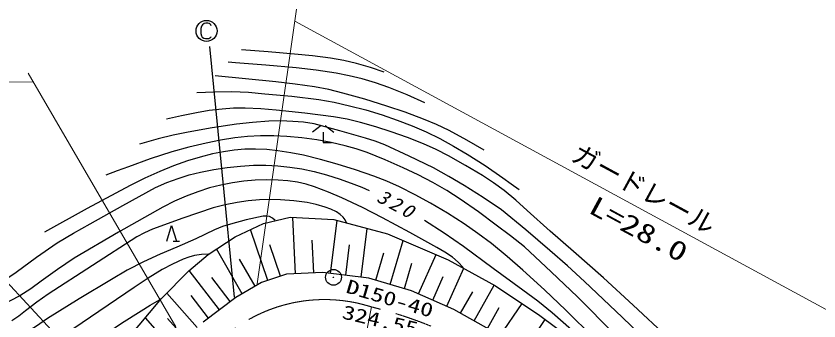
# Model space of a CAD drawing. Units: millimetres, scale not verified. Extents: x 40000 to 680000, y 20000 to 380000.
# Drawn here: x 389561 to 465620, y 310818 to 339696 of the extents above; entities that cross this region are included whole.
import ezdxf
from ezdxf.enums import TextEntityAlignment as Align

# ---------------------------------------------------------------- set-up
doc = ezdxf.new("R2010")
doc.units = ezdxf.units.MM
doc.header["$LTSCALE"] = 1000
doc.linetypes.add('CHAIN', pattern=[18.5, 12, -1.5, 3.5, -1.5])
for name, color, linetype, lineweight in [('M-BGD', 7, 'Continuous', 25), ('M-BGD-HTXT', 7, 'Continuous', 13), ('M-BMK', 2, 'CHAIN', 13), ('M-STR-STRC', 7, 'Continuous', 25)]:
    doc.layers.add(name, color=color, linetype=linetype, lineweight=lineweight)
doc.layers.add('M-BMK-SRVR', color=7, linetype='Continuous')
doc.styles.add('ＭＳ ゴシック', font='')
doc.styles.get('ＭＳ ゴシック').set_extended_font_data('MS Gothic')

# ---------------------------------------------------------------- blocks, each defined once
blk = doc.blocks.new('BUHIN1')
at = {"color": 3, "linetype": 'Continuous', "lineweight": 25}
for radius in [746, 22.5]:
    blk.add_circle((0, 0), radius, dxfattribs=at)
blk = doc.blocks.new('BUHIN3')
at = {"color": 7, "linetype": 'Continuous', "lineweight": 25}
blk.add_lwpolyline([(621, -185), (688, -107), (720, -13), (727, 97), (703, 213), (617, 388), (522, 514), (352, 608), (185, 632), (-12, 579), (-452, 363), (-623, 234), (-702, 111), (-732, -65), (-688, -244), (-604, -415), (-526, -538), (-453, -586), (-363, -620), (-287, -616)], dxfattribs=at)
blk.add_circle((0, 0), 995, dxfattribs=at)
blk = doc.blocks.new('BUHIN5')
at = {"color": 7, "linetype": 'Continuous', "lineweight": 25}
blk.add_line((-605, -461), (-339, -999), dxfattribs=at)
blk.add_lwpolyline([(-872, 80), (673, 332), (-467, -740)], dxfattribs=at)

msp = doc.modelspace()

# ---------------------------------------------------------------- linework, layer by layer
at = {"layer": 'M-BGD'}
for p, q in [((418454, 329340), (417649, 328690)), ((418844, 329340), (419649, 328690)), ((412992, 320045), (415530, 320637)), ((415530, 320637), (419676, 320426)), ((416047, 315292), (415784, 320624)), ((419343, 315327), (419976, 320345)), ((419676, 320426), (424752, 319072)), ((410327, 318776), (412992, 320045)), ((413414, 314647), (411778, 319467)), ((422248, 314960), (422831, 319584)), ((407747, 317126), (410327, 318776)), ((424752, 319072), (430505, 316618)), ((414598, 315049), (413588, 318024)), ((417760, 315376), (417607, 318472)), ((420795, 315144), (421160, 318036)), ((425000, 314277), (426219, 318446)), ((410981, 313399), (408563, 317648)), ((423649, 314671), (424409, 317270)), ((405928, 315561), (407747, 317126)), ((412208, 314097), (410736, 316684)), ((427696, 313388), (429343, 317114)), ((430505, 316618), (434989, 314140)), ((426351, 313882), (427054, 316287)), ((430375, 312204), (431969, 315809)), ((403347, 312938), (405928, 315561)), ((408831, 311871), (405971, 315598)), ((409856, 312657), (408113, 314928)), ((415190, 315250), (412821, 314446)), ((418617, 315419), (415190, 315250)), ((422974, 314869), (418617, 315419)), ((429035, 312796), (430023, 315031)), ((412821, 314446), (410368, 313050)), ((427026, 313684), (422974, 314869)), ((432948, 310829), (434864, 314209)), ((434989, 314140), (439177, 311348)), ((406718, 310188), (403858, 313457)), ((431045, 311908), (427026, 313684)), ((431679, 311548), (432824, 313568)), ((400090, 309046), (403347, 312938)), ((407806, 311084), (406154, 313237)), ((410368, 313050), (407294, 310691)), ((434852, 309750), (431045, 311908)), ((434217, 310110), (435339, 312089)), ((435402, 309377), (437501, 312465)), ((404417, 308174), (401832, 311128)), ((439177, 311348), (443999, 307752)), ((405568, 309181), (403922, 311061)), ((437602, 307882), (439694, 310962))]:
    msp.add_line(p, q, dxfattribs=at)
for points in [[(424441, 334391), (423138, 334829), (421816, 335210), (420597, 335486), (419355, 335705), (417649, 335924), (415929, 336084), (413432, 336292), (410926, 336501)], [(428297, 331490), (426596, 332239), (424863, 332936), (423626, 333366), (422362, 333742), (421130, 334043), (419876, 334288), (418000, 334569), (416104, 334792), (413229, 335060), (410350, 335268), (410002, 335291), (409643, 335315)], [(433898, 327009), (432269, 327952), (430605, 328844), (429388, 329420), (428146, 329940), (426421, 330580), (424673, 331165), (422608, 331813), (420520, 332406), (419190, 332724), (417839, 332986), (416011, 333253), (414162, 333462), (411296, 333751), (408432, 334029)], [(406672, 332444), (408338, 332525), (410003, 332546), (411569, 332473), (413134, 332340), (415682, 332095), (418231, 331790), (419695, 331527), (421159, 331202), (422698, 330802), (424229, 330342), (425666, 329850), (427082, 329302), (428412, 328723), (429715, 328089), (431015, 327387), (432293, 326627), (433995, 325527), (435675, 324369), (436452, 323819), (437235, 323261)], [(451286, 309272), (448014, 312323), (445204, 314889), (442355, 317410), (440151, 319319), (437986, 321275), (436911, 322245), (435790, 323174), (434780, 323909), (433735, 324595), (432145, 325549), (430530, 326449), (429365, 327041), (428165, 327584), (426645, 328193), (425104, 328745), (423653, 329211), (422181, 329620), (420917, 329917), (419632, 330157), (416928, 330491), (414200, 330767), (412737, 330900), (411263, 330973), (410174, 330963), (409086, 330892), (407863, 330747), (406641, 330541), (405222, 330247), (403809, 329922)], [(450501, 307753), (446985, 311177), (443425, 314560), (441793, 316045), (440123, 317484), (437852, 319434), (435546, 321334), (433798, 322509), (432011, 323638), (430574, 324500), (429098, 325315), (426807, 326433), (424484, 327501), (423582, 327846), (422659, 328136), (420240, 328839), (417812, 329483), (416804, 329633), (415788, 329723), (414649, 329759), (413509, 329735), (411974, 329619), (410445, 329444), (408152, 329107), (405869, 328711), (404441, 328418), (403016, 328063), (402131, 327814), (401249, 327555)], [(418649, 328690), (418649, 327730), (419454, 327730)], [(446273, 309540), (442752, 313088), (440256, 315479), (437718, 317827), (436408, 318873), (435053, 319879), (433365, 321139), (431644, 322351), (430360, 323160), (429045, 323917), (427648, 324651), (426225, 325330), (424536, 326075), (422814, 326769), (421785, 327119), (420737, 327413), (419412, 327713), (418063, 327957), (416647, 328157), (415215, 328298), (413969, 328356), (412713, 328355), (411497, 328286), (410275, 328156), (408914, 327941), (407556, 327665), (405924, 327282), (404307, 326839), (402252, 326157), (400205, 325414), (399147, 325022), (398080, 324626)], [(444315, 309175), (441636, 311848), (439616, 313767), (437558, 315641), (436097, 316918), (434597, 318148), (433319, 319105), (432006, 320014), (430427, 321013), (428807, 321966), (427364, 322767), (425895, 323515), (424682, 324051), (423445, 324532), (421728, 325129), (419981, 325672), (418394, 326120), (416785, 326511), (415581, 326756), (414356, 326944), (413313, 327050), (412255, 327095), (411246, 327073), (410231, 326989), (409201, 326846), (408173, 326641), (406992, 326342), (405817, 325983), (404480, 325508), (403166, 324978), (401748, 324333), (400355, 323634), (396293, 321454), (392244, 319231)], [(388322, 314592), (389564, 315430), (391487, 316848), (393442, 318212), (394991, 319136), (396575, 320011), (399662, 321764), (402779, 323466), (403833, 323919), (404910, 324316), (405960, 324643), (407035, 324914), (408291, 325165), (409567, 325359), (410808, 325490), (412064, 325563), (413215, 325565), (414374, 325507), (415499, 325391), (416625, 325215), (417799, 324966), (418970, 324656), (420279, 324242), (421569, 323770), (422303, 323477), (423024, 323174)], [(431919, 315875), (431428, 316384), (430890, 316853), (430185, 317340), (429434, 317783), (426876, 319211), (424287, 320586), (422373, 321556), (420431, 322473), (419153, 323021), (417843, 323517), (417051, 323761), (416236, 323950), (415319, 324085), (414392, 324161), (413301, 324187), (412201, 324153), (411125, 324061), (410055, 323909), (408966, 323691), (407891, 323414), (406778, 323056), (405685, 322640), (404568, 322153), (403466, 321607), (399260, 319218), (395079, 316773), (393501, 315704), (391947, 314578), (390951, 313858), (389924, 313190), (387146, 311765)], [(420853, 320105), (420729, 320387), (420548, 320645), (420251, 320914), (419915, 321137), (419388, 321398), (418837, 321605), (417993, 321857), (417142, 322048), (415886, 322196), (414610, 322286), (413614, 322322), (412607, 322298), (411563, 322202), (410515, 322044), (409368, 321809), (408235, 321516), (405351, 320538), (402483, 319501), (401728, 319169), (400999, 318781), (396809, 316060), (392610, 313359), (391527, 312591), (390468, 311767), (389827, 311275), (389156, 310836)], [(414114, 320341), (413851, 320546), (413561, 320696), (413272, 320756), (412965, 320757), (411367, 320395), (409860, 319993), (409111, 319753), (408371, 319451), (406596, 318599), (404797, 317803), (403202, 317142), (401623, 316422), (400095, 315616), (398594, 314756), (395546, 312926), (392532, 311046), (391500, 310325), (390430, 309652), (389450, 309182)], [(428249, 320371), (430118, 319166), (431958, 317907), (434748, 315814), (437576, 313767), (438981, 312726), (440356, 311632), (442194, 310015), (443993, 308350), (444152, 308092), (444258, 307803), (444292, 307677), (444326, 307540)], [(407768, 317130), (407116, 317111), (406467, 317031), (405925, 316874), (405387, 316655), (404382, 316202), (403410, 315697), (402061, 314863), (400735, 313972), (396614, 311178), (392471, 308379), (391510, 307919), (390511, 307507), (387975, 306322)], [(377751, 300736), (380461, 301639), (383153, 302600), (387830, 304307), (392553, 305979), (393334, 306294), (394085, 306663), (394701, 307042), (395293, 307479), (396501, 308451), (397746, 309374), (399555, 310600), (401409, 311784), (402280, 312313), (403156, 312832)]]:
    msp.add_lwpolyline(points, dxfattribs=at)
at = {"layer": 'M-BGD-HTXT'}
for p, q in [((416158, 340570), (412407, 314318)), ((415965, 339219), (474300, 307542)), ((404685, 310265), (390707, 334275)), ((359716, 333288), (391184, 333455)), ((400576, 301698), (383535, 320074)), ((423230, 312144), (418140, 286856))]:
    msp.add_line(p, q, dxfattribs=at)
at = {"layer": 'M-BMK'}
for centre, radius, start, end in [((418777, 298293), 14549, 72.17737, 135.95581), ((413926, 273699), 39555, 48.29749, 76.39575)]:
    msp.add_arc(centre, radius, start, end, dxfattribs=at)
at = {"layer": 'M-STR-STRC'}
msp.add_line((410264, 313085), (407907, 336820), dxfattribs=at)

# ---------------------------------------------------------------- block references
at = {"layer": 'M-BGD', "rotation": 63.75482}
msp.add_blockref('BUHIN5', (404300, 319117), dxfattribs=at)
at = {"layer": 'M-BMK-SRVR', "rotation": 63.75482}
msp.add_blockref('BUHIN1', (419630, 314952), dxfattribs=at)
at = {"layer": 'M-STR-STRC', "rotation": 63.75482}
msp.add_blockref('BUHIN3', (407605, 338287), dxfattribs=at)

# ---------------------------------------------------------------- texts
at = {"layer": 'M-BGD-HTXT', "style": 'ＭＳ ゴシック'}
msp.add_text('ガードレール', height=1833, rotation=331.5, dxfattribs=at).set_placement((441756, 325596), align=Align.BOTTOM_LEFT)
at = {"layer": 'M-BGD-HTXT', "style": 'ＭＳ ゴシック', "width": 1.35}
for s, height, rotation, p in [('L=28.0', 1833, 331.5, (443407, 320643)), ('D150-40', 1320, 343.6, (420610, 313139)), ('324.55', 1320, 346.8, (420270, 310685))]:
    msp.add_text(s, height=height, rotation=rotation, dxfattribs=at).set_placement(p, align=Align.BOTTOM_LEFT)
at = {"layer": 'M-BGD-HTXT', "insert": (423589, 322179), "char_height": 1320, "attachment_point": 7, "rotation": 331.8, "style": 'ＭＳ ゴシック'}
msp.add_mtext('\\T1.33;\\W1.1;\\Q15;320', dxfattribs=at)

doc.saveas('drawing.dxf')
